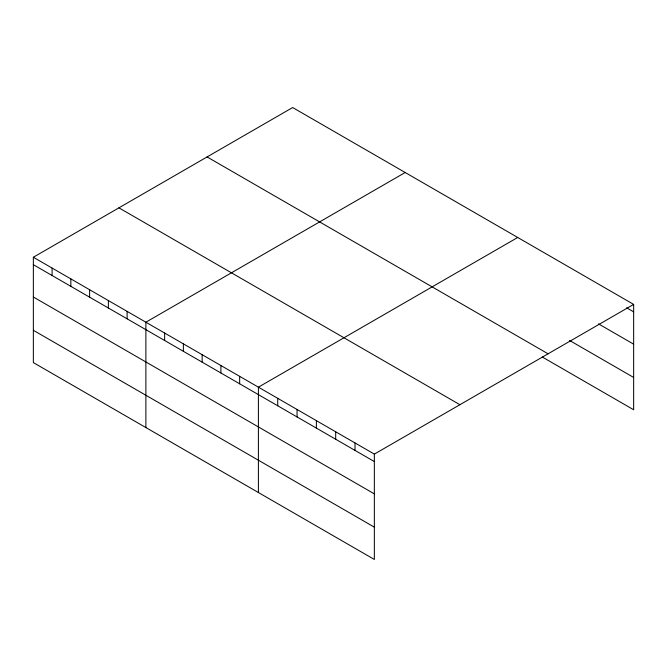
<?xml version="1.0" encoding="UTF-8"?>
<svg xmlns="http://www.w3.org/2000/svg" width="667" height="667" viewBox="0 0 667 667"><rect width="100%" height="100%" fill="white"/><g stroke="black" fill="none" stroke-linecap="round" stroke-linejoin="round"><path stroke-width="1" d="M374.345 493.872L374.345 454.11L33.35 257.245L33.35 362.598L374.345 559.463L374.345 493.872L33.35 296.998M542.304 357.02L633.65 409.755L633.65 304.402L292.655 107.537L33.35 257.245M405.186 172.503L145.881 322.211L145.881 427.564M517.709 237.469L258.404 387.177L258.404 492.529M374.345 454.11L633.65 304.402M626.621 307.795L633.65 311.856M598.516 323.879L633.65 344.164M569.535 340.428L633.65 377.447M207.087 156.937L548.082 353.81M118.918 207.837L459.913 404.711M33.35 264.691L374.345 461.564M33.35 330.29L374.345 527.155M355.019 442.955L355.019 450.408M335.693 431.799L335.693 439.253M316.375 420.644L316.375 428.097M297.048 409.488L297.048 416.942M277.73 398.332L277.73 405.786M239.653 376.346L239.653 383.8M220.894 365.524L220.894 372.97M202.143 354.694L202.143 362.148M183.383 343.864L183.383 351.317M164.632 333.041L164.632 340.487M127.122 311.381L127.122 318.834M108.371 300.559L108.371 308.004M89.611 289.728L89.611 297.174M70.86 278.898L70.86 286.351M52.101 268.076L52.101 275.521"/></g></svg>
